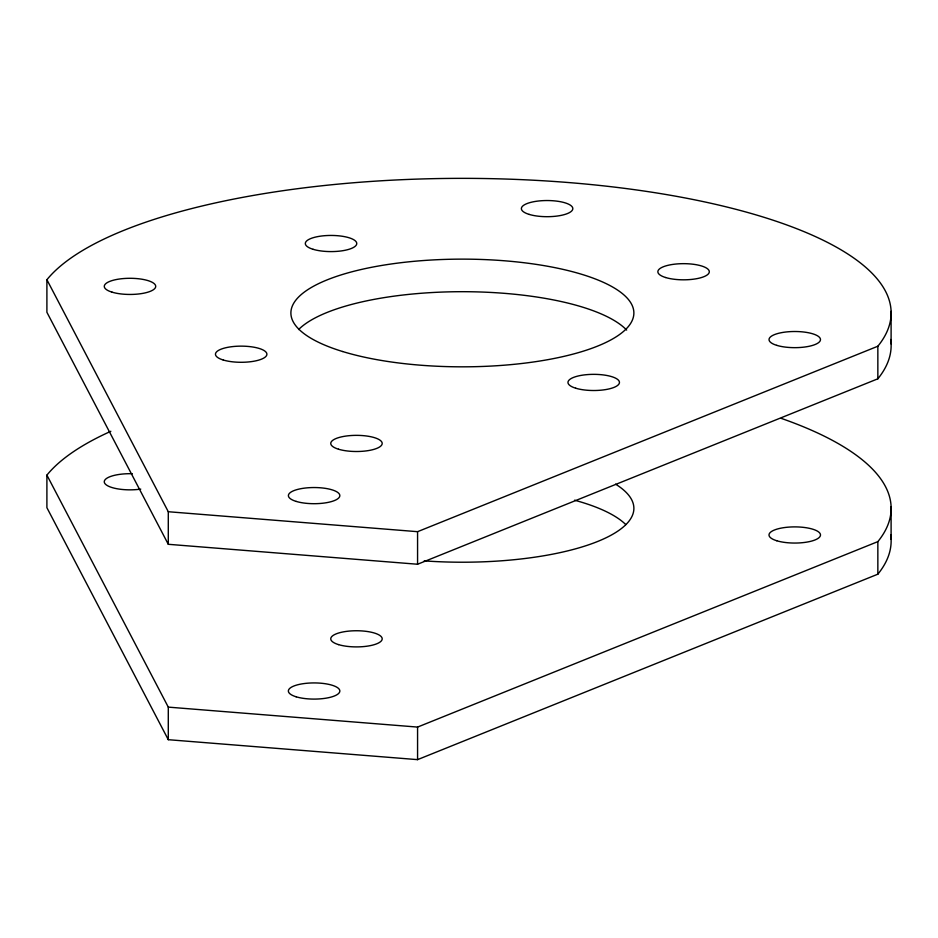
<?xml version="1.0" encoding="UTF-8"?>
<svg xmlns="http://www.w3.org/2000/svg" width="938" height="938" viewBox="0 0 938 938"><rect width="100%" height="100%" fill="white"/><g stroke="black" fill="none" stroke-linecap="round" stroke-linejoin="round"><path stroke-width="1.41" d="M46.9 279.723L168.289 511.726L417.574 531.682L877.851 346.228L877.851 378.8L417.574 564.242L168.289 544.298L46.9 312.284L46.9 279.723A428.76 134.626 0 0 1 568.276 182.523A428.76 134.626 0 0 1 877.851 346.228M110.836 431.292A428.76 134.626 0 0 0 46.9 475.12L168.289 707.123L417.574 727.079L877.851 541.625A428.76 134.626 0 0 0 781.248 418.371M46.9 475.12L46.9 507.681L168.289 739.695L417.574 759.639L877.851 574.185A428.76 134.626 0 0 0 890.701 534.883M891.1 311.334L891.1 343.894M891.1 506.731L891.1 539.291M877.851 541.625L877.851 574.185M417.574 531.682L417.574 564.242M417.574 727.079L417.574 759.639M168.289 511.726L168.289 544.298M168.289 707.123L168.289 739.695M890.701 339.497A428.76 134.626 0 0 1 877.851 378.8M298.612 329.543A171.502 53.853 0 0 1 463.266 291.695A171.502 53.853 0 0 1 626.654 330.07M140.747 489.108A25.725 8.079 0 0 1 104.634 483.129A25.725 8.079 0 0 1 132.364 473.725M615.574 484.16A171.502 53.853 0 0 1 597.389 541.578A171.502 53.853 0 0 1 424.199 560.865M574.56 500.2A171.502 53.853 0 0 1 625.775 524.577M338.501 644.605A25.725 8.079 0 0 0 381.403 640.818A25.725 8.079 0 0 0 349.511 631.051A25.725 8.079 0 0 0 338.501 644.605M296.138 501.396A25.725 8.079 0 0 0 339.04 497.609A25.725 8.079 0 0 0 307.148 487.842A25.725 8.079 0 0 0 296.138 501.396M575.744 388.215A25.725 8.079 0 0 0 618.646 384.428A25.725 8.079 0 0 0 586.754 374.649A25.725 8.079 0 0 0 575.744 388.215M223.209 359.993A25.725 8.079 0 0 0 266.099 356.206A25.725 8.079 0 0 0 234.207 346.439A25.725 8.079 0 0 0 223.209 359.993M338.501 449.208A25.725 8.079 0 0 0 381.403 445.421A25.725 8.079 0 0 0 349.511 435.654A25.725 8.079 0 0 0 338.501 449.208M313.069 249.297A25.725 8.079 0 0 0 355.959 245.51A25.725 8.079 0 0 0 324.067 235.743A25.725 8.079 0 0 0 313.069 249.297M665.605 277.519A25.725 8.079 0 0 0 708.507 273.732A25.725 8.079 0 0 0 676.615 263.965A25.725 8.079 0 0 0 665.605 277.519M529.126 214.392A25.725 8.079 0 0 0 572.028 210.604A25.725 8.079 0 0 0 540.136 200.838A25.725 8.079 0 0 0 529.126 214.392M112.032 292.152A25.725 8.079 0 0 0 154.922 288.365A25.725 8.079 0 0 0 123.03 278.598A25.725 8.079 0 0 0 112.032 292.152M776.781 345.36A25.725 8.079 0 0 0 819.683 341.573A25.725 8.079 0 0 0 787.791 331.806A25.725 8.079 0 0 0 776.781 345.36M342.593 351.516A171.502 53.853 0 0 0 628.566 326.272A171.502 53.853 0 0 0 415.968 261.139A171.502 53.853 0 0 0 342.593 351.516M296.138 696.793A25.725 8.079 0 0 0 339.04 693.006A25.725 8.079 0 0 0 307.148 683.227A25.725 8.079 0 0 0 296.138 696.793M776.781 540.757A25.725 8.079 0 0 0 819.683 536.97A25.725 8.079 0 0 0 787.791 527.191A25.725 8.079 0 0 0 776.781 540.757"/></g></svg>
